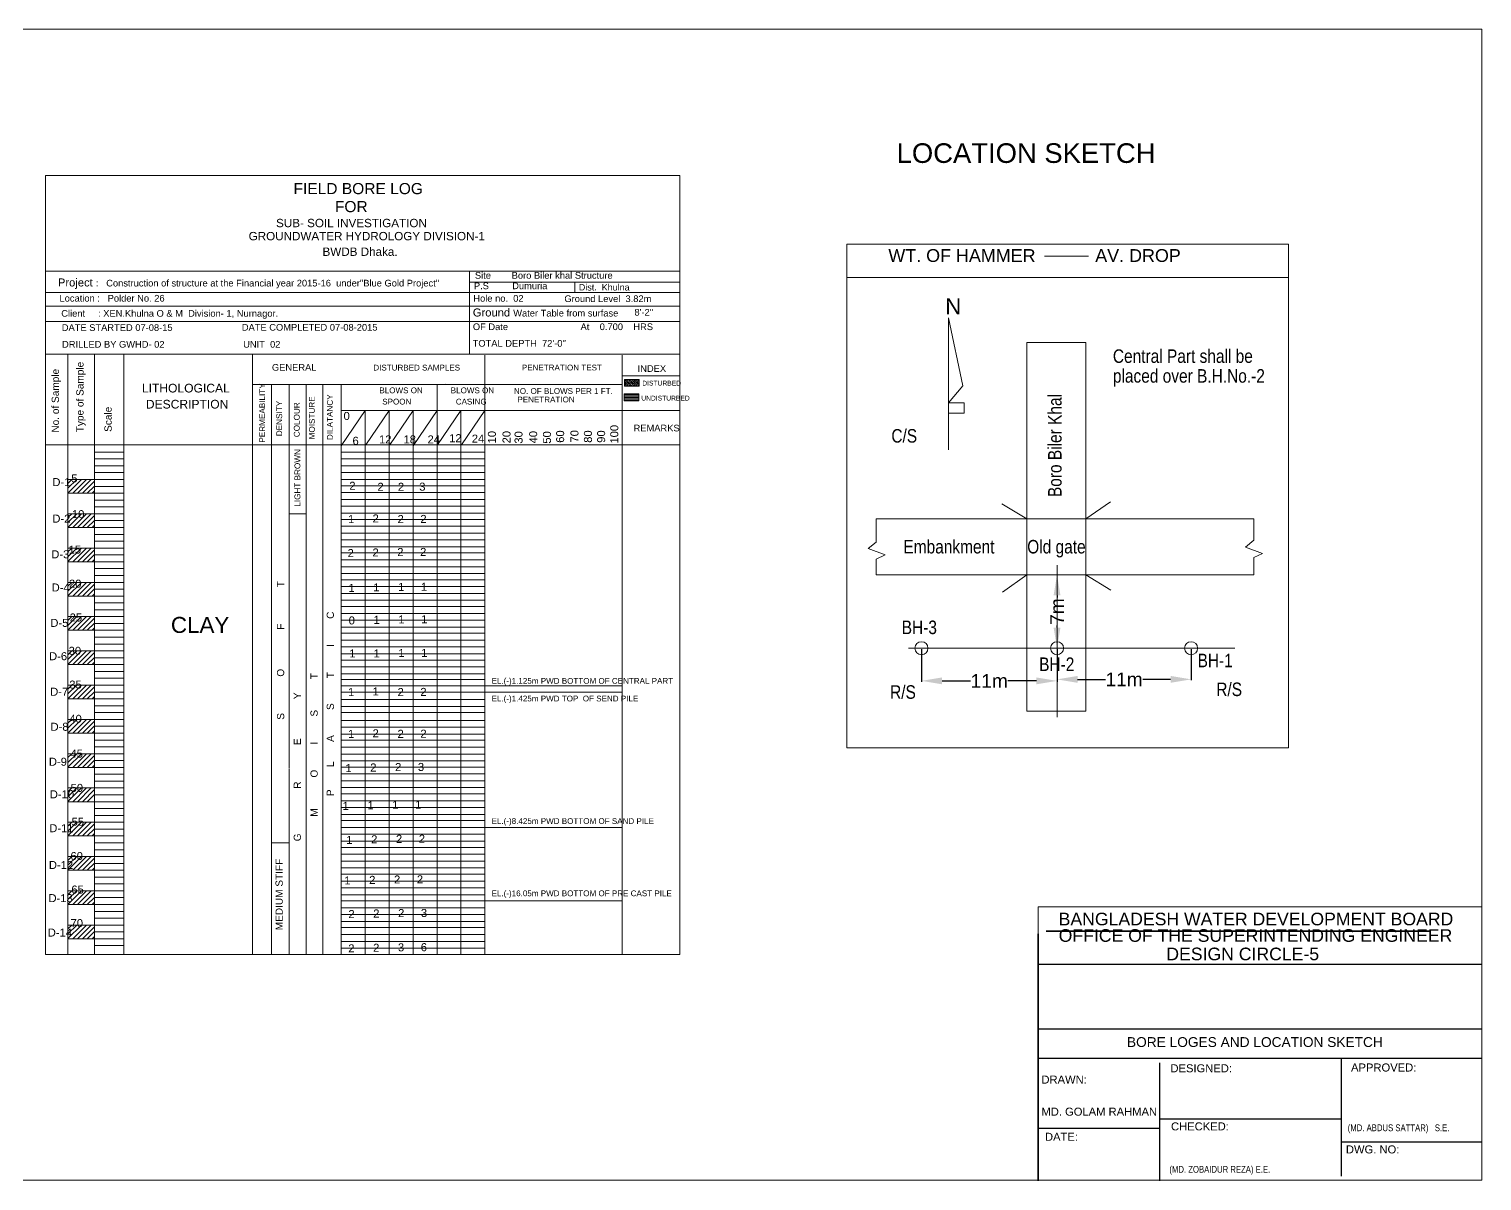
# Model space of a CAD drawing. Header units: feet. Extents: x 10083 to 81994, y 1397 to 4245.
# Drawn here: x 40319.9 to 40743.9, y 2042.1 to 2378.2 of the extents above; entities that cross this region are included whole.
import ezdxf

# ---------------------------------------------------------------- set-up
doc = ezdxf.new("R2010")
doc.units = ezdxf.units.FT
doc.header["$MEASUREMENT"] = 0
doc.header["$PDMODE"] = 35
doc.layers.get('0').update_dxf_attribs({"linetype": 'CONTINUOUS'})
doc.layers.get('Defpoints').update_dxf_attribs({"linetype": 'CONTINUOUS'})
doc.layers.add('OTHER', color=7, linetype='CONTINUOUS')
doc.layers.add('Text', color=7, linetype='CONTINUOUS')
for name, color, linetype, lineweight in [('Sheet', 250, 'CONTINUOUS', 35), ('VER', 15, 'CONTINUOUS', 13), ('WALL', 250, 'CONTINUOUS', 30)]:
    doc.layers.add(name, color=color, linetype=linetype, lineweight=lineweight)
doc.styles.add('ARIAL', font='arial.ttf')
doc.styles.add('ARIAL NARROW', font='ARIALN.TTF')
doc.styles.get("Standard").update_dxf_attribs({"font": 'arial.ttf'})
doc.styles.add('style1', font='arial.ttf')
doc.dimstyles.new('Architectural', dxfattribs={"dimtxt": 5, "dimasz": 6, "dimexe": 0.25, "dimexo": 0.25, "dimgap": 0.5, "dimtad": 0, "dimdec": 1, "dimzin": 3, "dimdsep": 46, "dimlunit": 3, "dimtxsty": 'Standard', "dimcen": 0.5, "dimclrd": 256, "dimclre": 256, "dimclrt": 242, "dimadec": 0, "dimazin": 0, "dimtfac": 0.5, "dimtdec": 1, "dimtofl": 0, "dimtmove": 0, "dimatfit": 3, "dimfxl": 0.25, "dimtolj": 1, "dimtzin": 0, "dimarcsym": 0})

# ---------------------------------------------------------------- blocks, each defined once
blk = doc.blocks.new('*D62')
at = {"lineweight": -2, "ltscale": 0.5}
for p, q in [((40580.33, 2197.32), (40580.33, 2187.78)), ((40619.89, 2197.32), (40619.89, 2187.78)), ((40586.33, 2188.03), (40594.66, 2188.03)), ((40613.89, 2188.03), (40605.56, 2188.03))]:
    blk.add_line(p, q, dxfattribs=at)
at = {"lineweight": 15, "ltscale": 0.5}
for points in [[(40586.33, 2189.03), (40586.33, 2187.03), (40580.33, 2188.03)], [(40613.89, 2189.03), (40613.89, 2187.03), (40619.89, 2188.03)]]:
    blk.add_solid(points, dxfattribs=at)
at = {"layer": 'Defpoints', "color": 0, "lineweight": 15, "ltscale": 0.5}
for p in [(40580.33, 2197.57), (40619.89, 2197.57), (40580.33, 2188.03)]:
    blk.add_point(p, dxfattribs=at)
at = {"color": 242, "lineweight": 15, "ltscale": 0.5, "insert": (40600.11, 2188.03), "char_height": 4, "attachment_point": 5}
blk.add_mtext('\\A1;11m', dxfattribs=at)
blk = doc.blocks.new('*D63')
at = {"lineweight": -2, "ltscale": 0.5}
for p, q in [((40619.89, 2197.32), (40619.89, 2188.22)), ((40659.02, 2197.32), (40659.02, 2188.22)), ((40625.89, 2188.47), (40634.01, 2188.47)), ((40653.02, 2188.47), (40644.91, 2188.47))]:
    blk.add_line(p, q, dxfattribs=at)
at = {"lineweight": 15, "ltscale": 0.5}
for points in [[(40625.89, 2189.47), (40625.89, 2187.47), (40619.89, 2188.47)], [(40653.02, 2189.47), (40653.02, 2187.47), (40659.02, 2188.47)]]:
    blk.add_solid(points, dxfattribs=at)
at = {"layer": 'Defpoints', "color": 0, "lineweight": 15, "ltscale": 0.5}
for p in [(40619.89, 2197.57), (40659.02, 2197.57), (40659.02, 2188.47)]:
    blk.add_point(p, dxfattribs=at)
at = {"color": 242, "lineweight": 15, "ltscale": 0.5, "insert": (40639.46, 2188.47), "char_height": 4, "attachment_point": 5}
blk.add_mtext('\\A1;11m', dxfattribs=at)
blk = doc.blocks.new('*D64')
at = {"lineweight": -2, "ltscale": 0.5}
for p, q in [((40619.89, 2212.95), (40619.89, 2212.32)), ((40619.89, 2203.57), (40619.89, 2204.19))]:
    blk.add_line(p, q, dxfattribs=at)
at = {"lineweight": 15, "ltscale": 0.5}
for points in [[(40618.89, 2212.95), (40620.89, 2212.95), (40619.89, 2218.95)], [(40618.89, 2203.57), (40620.89, 2203.57), (40619.89, 2197.57)]]:
    blk.add_solid(points, dxfattribs=at)
at = {"layer": 'Defpoints', "color": 0, "lineweight": 15, "ltscale": 0.5}
for p in [(40619.89, 2218.95), (40619.89, 2197.57), (40619.89, 2197.57)]:
    blk.add_point(p, dxfattribs=at)
at = {"color": 242, "lineweight": 15, "ltscale": 0.5, "insert": (40619.89, 2208.26), "char_height": 4, "attachment_point": 5, "rotation": 90}
blk.add_mtext('\\A1;7m', dxfattribs=at)

msp = doc.modelspace()

# ---------------------------------------------------------------- linework, layer by layer
at = {"color": 1, "lineweight": 15, "ltscale": 0.5}
for p, q in [((40558.58, 2315.44), (40687.49, 2315.44)), ((40558.58, 2315.44), (40558.58, 2168.49)), ((40687.49, 2315.44), (40687.49, 2168.49)), ((40616.25, 2311.95), (40629.04, 2311.95)), ((40687.49, 2305.69), (40558.58, 2305.69)), ((40611.12, 2179.16), (40611.12, 2286.79)), ((40611.12, 2286.79), (40628.31, 2286.79)), ((40628.31, 2286.79), (40628.31, 2179.16)), ((40611.12, 2235.28), (40603.82, 2239.73)), ((40628.31, 2235.28), (40635.46, 2240.27)), ((40395.8, 2236.78), (40400.8, 2236.78)), ((40567.11, 2235.28), (40677.35, 2235.28)), ((40567.11, 2228.54), (40567.11, 2235.28)), ((40677.35, 2235.28), (40677.35, 2229.05)), ((40567.11, 2228.54), (40564.78, 2226.68)), ((40564.78, 2226.68), (40569.75, 2224.83)), ((40677.35, 2229.05), (40674.86, 2227.07)), ((40674.86, 2227.07), (40679.84, 2225.22)), ((40569.75, 2224.83), (40567.11, 2223.58)), ((40567.11, 2218.95), (40567.11, 2223.58)), ((40679.84, 2225.22), (40677.35, 2224.04)), ((40677.35, 2224.04), (40677.35, 2218.95)), ((40677.35, 2218.95), (40567.11, 2218.95)), ((40603.97, 2213.96), (40611.12, 2218.95)), ((40619.89, 2177.43), (40619.89, 2221.81)), ((40635.61, 2214.49), (40628.31, 2218.95)), ((40636.27, 2197.57), (40576.54, 2197.57)), ((40576.54, 2197.57), (40671.82, 2197.57)), ((40452.94, 2186.59), (40492.94, 2186.59)), ((40452.94, 2184.69), (40492.94, 2184.69)), ((40611.12, 2179.16), (40628.31, 2179.16)), ((40687.49, 2168.49), (40558.58, 2168.49)), ((40452.94, 2145.26), (40492.94, 2145.26)), ((40390.67, 2140.78), (40395.8, 2140.78)), ((40452.94, 2123.83), (40492.94, 2123.83)), ((40614.34, 2122.1), (40614.34, 2042.16)), ((40743.9, 2122.1), (40614.34, 2122.1))]:
    msp.add_line(p, q, dxfattribs=at)
msp.add_lwpolyline([(40251.14, 2378.2), (40743.9, 2378.2), (40743.9, 2042.33), (40251.14, 2042.33)], close=True, dxfattribs=at)
for centre in [(40580.33, 2197.57), (40619.89, 2197.57), (40659.02, 2197.57)]:
    msp.add_circle(centre, 1.9, dxfattribs=at)
at = {"layer": 'OTHER', "lineweight": 15}
for p, q in [((40509.8, 2335.44), (40489.11, 2335.44)), ((40448.39, 2307.57), (40448.39, 2283.32)), ((40479.13, 2305.04), (40479.13, 2305.04)), ((40479.13, 2304.34), (40479.13, 2301.34)), ((40588.17, 2293.99), (40588.17, 2255.45)), ((40588.17, 2293.99), (40592.42, 2274.09)), ((40492.94, 2283.04), (40492.94, 2274.54)), ((40492.94, 2277.01), (40509.8, 2277.01)), ((40441.39, 2274.82), (40441.39, 2274.82)), ((40492.94, 2274.54), (40492.94, 2108.22)), ((40493.64, 2275.37), (40494.85, 2273.97)), ((40493.64, 2274.76), (40494.32, 2273.97)), ((40493.67, 2274.2), (40493.82, 2274.03)), ((40592.42, 2274.09), (40588.17, 2269.13)), ((40410.94, 2256.58), (40417.94, 2266.91)), ((40427.39, 2267.19), (40427.39, 2267.19)), ((40427.39, 2267.19), (40427.39, 2267.19)), ((40347.5, 2256.87), (40344.49, 2256.87))]:
    msp.add_line(p, q, dxfattribs=at)
at = {"layer": 'OTHER'}
for p, q in [((40614.34, 2105.33), (40743.9, 2105.33)), ((40614.34, 2086.51), (40743.9, 2086.51)), ((40614.34, 2078), (40743.9, 2078)), ((40702.85, 2078), (40702.85, 2043.5)), ((40649.75, 2076.63), (40649.75, 2042.13)), ((40614.3, 2057.57), (40649.75, 2057.57)), ((40649.75, 2060.3), (40702.85, 2060.3)), ((40702.85, 2053.57), (40743.9, 2053.57))]:
    msp.add_line(p, q, dxfattribs=at)
at = {"layer": 'OTHER', "lineweight": 15}
msp.add_lwpolyline([(40588.17, 2269.13), (40592.78, 2269.13), (40592.78, 2266.09), (40588.17, 2266.09)], close=True, dxfattribs=at)
at = {"layer": 'Sheet'}
for p, q in [((40614.34, 2042.16), (40614.34, 2114.27)), ((40616.72, 2115.03), (40728.8, 2115.03))]:
    msp.add_line(p, q, dxfattribs=at)
at = {"layer": 'VER', "color": 4, "lineweight": 15}
for p, q in [((40489.11, 2335.44), (40324.69, 2335.44)), ((40324.69, 2307.57), (40509.8, 2307.57)), ((40448.39, 2307.57), (40437.56, 2307.57)), ((40448.39, 2304.34), (40509.8, 2304.34)), ((40324.69, 2301.34), (40509.8, 2301.34)), ((40324.69, 2297.33), (40509.8, 2297.33)), ((40324.69, 2292.92), (40509.8, 2292.92)), ((40324.69, 2283.32), (40509.8, 2283.32)), ((40331.24, 2283.32), (40331.24, 2108.22)), ((40338.96, 2283.32), (40338.96, 2108.22)), ((40347.5, 2283.32), (40347.5, 2108.22)), ((40347.5, 2283.32), (40347.5, 2108.22)), ((40385.08, 2283.32), (40385.08, 2108.22)), ((40452.94, 2283.04), (40452.94, 2108.22)), ((40385.08, 2274.54), (40492.94, 2274.54)), ((40390.67, 2274.54), (40390.67, 2108.22)), ((40395.8, 2274.54), (40395.8, 2162.65)), ((40400.8, 2274.54), (40400.8, 2108.22)), ((40405.65, 2274.59), (40405.65, 2108.27)), ((40410.94, 2274.54), (40410.94, 2108.22)), ((40438.94, 2274.54), (40438.94, 2254.78)), ((40493.64, 2275.98), (40495.38, 2273.97)), ((40493.64, 2275.98), (40495.38, 2273.97)), ((40493.64, 2275.98), (40495.38, 2273.97)), ((40494.17, 2275.98), (40495.91, 2273.97)), ((40494.7, 2275.98), (40496.44, 2273.97)), ((40495.23, 2275.98), (40496.96, 2273.97)), ((40495.76, 2275.98), (40497.49, 2273.97)), ((40496.28, 2275.98), (40497.92, 2274.08)), ((40496.81, 2275.98), (40497.92, 2274.69)), ((40497.34, 2275.98), (40497.92, 2275.3)), ((40497.89, 2271.53), (40493.6, 2271.53)), ((40497.89, 2271.13), (40493.6, 2271.13)), ((40497.89, 2270.73), (40493.6, 2270.73)), ((40497.89, 2270.33), (40493.6, 2270.33)), ((40497.89, 2269.93), (40493.6, 2269.93)), ((40509.8, 2266.91), (40410.94, 2266.91)), ((40417.94, 2266.91), (40417.94, 2108.22)), ((40418.13, 2256.87), (40424.94, 2266.91)), ((40424.94, 2266.91), (40424.94, 2108.22)), ((40425.13, 2256.87), (40431.94, 2266.91)), ((40431.94, 2266.91), (40431.94, 2108.22)), ((40431.94, 2256.58), (40438.94, 2266.91)), ((40439.13, 2256.87), (40445.94, 2266.91)), ((40445.94, 2266.91), (40445.94, 2254.78)), ((40446.13, 2256.87), (40452.94, 2266.91)), ((40324.69, 2256.87), (40509.8, 2256.87)), ((40390.67, 2256.58), (40390.67, 2108.22)), ((40400.8, 2256.58), (40400.8, 2108.22)), ((40420.39, 2256.87), (40423.33, 2256.87)), ((40420.39, 2256.87), (40421.58, 2256.87)), ((40434.39, 2256.87), (40434.39, 2256.87)), ((40448.39, 2256.87), (40448.39, 2256.87)), ((40338.96, 2254.78), (40347.5, 2254.78)), ((40338.96, 2252.78), (40347.5, 2252.78)), ((40410.94, 2254.78), (40452.94, 2254.78)), ((40410.94, 2252.78), (40452.94, 2252.78)), ((40424.94, 2254.78), (40424.94, 2108.22)), ((40431.94, 2254.78), (40431.94, 2108.22)), ((40438.94, 2254.78), (40438.94, 2108.22)), ((40445.94, 2254.78), (40445.94, 2108.22)), ((40338.96, 2250.78), (40347.5, 2250.78)), ((40338.96, 2248.78), (40347.5, 2248.78)), ((40410.94, 2250.78), (40452.94, 2250.78)), ((40410.94, 2248.78), (40452.94, 2248.78)), ((40410.94, 2248.78), (40452.94, 2248.78)), ((40331.24, 2246.78), (40347.5, 2246.78)), ((40333.79, 2246.78), (40331.24, 2244.23)), ((40332.37, 2246.78), (40331.24, 2245.65)), ((40335.2, 2246.78), (40331.24, 2242.82)), ((40336.62, 2246.78), (40332.61, 2242.78)), ((40338.03, 2246.78), (40334.03, 2242.78)), ((40338.96, 2246.29), (40335.44, 2242.78)), ((40338.96, 2244.87), (40336.86, 2242.78)), ((40338.96, 2243.46), (40338.27, 2242.78)), ((40338.96, 2246.78), (40347.5, 2246.78)), ((40338.96, 2244.78), (40347.5, 2244.78)), ((40410.94, 2246.78), (40452.94, 2246.78)), ((40410.94, 2244.97), (40452.94, 2244.97)), ((40410.94, 2244.97), (40452.94, 2244.97)), ((40331.24, 2242.78), (40347.5, 2242.78)), ((40338.96, 2240.78), (40347.5, 2240.78)), ((40410.94, 2242.97), (40452.94, 2242.97)), ((40410.94, 2242.97), (40452.94, 2242.97)), ((40410.94, 2242.97), (40452.94, 2242.97)), ((40410.94, 2240.97), (40452.94, 2240.97)), ((40410.94, 2240.97), (40452.94, 2240.97)), ((40410.94, 2240.97), (40452.94, 2240.97)), ((40410.94, 2238.97), (40452.94, 2238.97)), ((40331.24, 2236.78), (40347.5, 2236.78)), ((40333.79, 2236.78), (40331.24, 2234.23)), ((40332.37, 2236.78), (40331.24, 2235.65)), ((40335.2, 2236.78), (40331.24, 2232.82)), ((40336.62, 2236.78), (40332.61, 2232.78)), ((40338.03, 2236.78), (40334.03, 2232.78)), ((40338.96, 2236.29), (40335.44, 2232.78)), ((40338.96, 2234.87), (40336.86, 2232.78)), ((40338.96, 2238.78), (40347.5, 2238.78)), ((40338.96, 2238.78), (40347.5, 2238.78)), ((40338.96, 2234.78), (40347.5, 2234.78)), ((40410.94, 2236.97), (40452.94, 2236.97)), ((40410.94, 2235.16), (40452.94, 2235.16)), ((40410.94, 2235.16), (40452.94, 2235.16)), ((40331.24, 2232.78), (40347.5, 2232.78)), ((40338.96, 2233.46), (40338.27, 2232.78)), ((40338.96, 2230.78), (40347.5, 2230.78)), ((40338.96, 2230.78), (40347.5, 2230.78)), ((40410.94, 2233.16), (40452.94, 2233.16)), ((40410.94, 2233.16), (40452.94, 2233.16)), ((40410.94, 2233.16), (40452.94, 2233.16)), ((40410.94, 2231.16), (40452.94, 2231.16)), ((40331.24, 2226.78), (40347.5, 2226.78)), ((40333.79, 2226.78), (40331.24, 2224.23)), ((40332.37, 2226.78), (40331.24, 2225.65)), ((40335.2, 2226.78), (40331.24, 2222.82)), ((40336.62, 2226.78), (40332.61, 2222.78)), ((40338.03, 2226.78), (40334.03, 2222.78)), ((40338.96, 2226.29), (40335.44, 2222.78)), ((40338.96, 2228.78), (40347.5, 2228.78)), ((40410.94, 2229.16), (40452.94, 2229.16)), ((40410.94, 2227.16), (40452.94, 2227.16)), ((40331.24, 2222.78), (40347.5, 2222.78)), ((40338.96, 2224.87), (40336.86, 2222.78)), ((40338.96, 2223.46), (40338.27, 2222.78)), ((40338.96, 2224.78), (40347.5, 2224.78)), ((40338.96, 2222.78), (40347.5, 2222.78)), ((40410.94, 2225.35), (40452.94, 2225.35)), ((40410.94, 2225.35), (40452.94, 2225.35)), ((40410.94, 2223.35), (40452.94, 2223.35)), ((40338.96, 2220.78), (40347.5, 2220.78)), ((40338.96, 2218.78), (40347.5, 2218.78)), ((40410.94, 2221.35), (40452.94, 2221.35)), ((40410.94, 2219.35), (40452.94, 2219.35)), ((40331.24, 2216.78), (40347.5, 2216.78)), ((40333.79, 2216.78), (40331.24, 2214.23)), ((40332.37, 2216.78), (40331.24, 2215.65)), ((40335.2, 2216.78), (40331.24, 2212.82)), ((40336.62, 2216.78), (40332.61, 2212.78)), ((40338.03, 2216.78), (40334.03, 2212.78)), ((40338.96, 2216.29), (40335.44, 2212.78)), ((40338.96, 2214.87), (40336.86, 2212.78)), ((40338.96, 2213.46), (40338.27, 2212.78)), ((40338.96, 2214.78), (40347.5, 2214.78)), ((40338.96, 2214.78), (40347.5, 2214.78)), ((40410.94, 2217.54), (40452.94, 2217.54)), ((40410.94, 2217.54), (40452.94, 2217.54)), ((40410.94, 2215.54), (40452.94, 2215.54)), ((40410.94, 2213.54), (40452.94, 2213.54)), ((40331.24, 2212.78), (40347.5, 2212.78)), ((40338.96, 2210.78), (40347.5, 2210.78)), ((40410.94, 2211.54), (40452.94, 2211.54)), ((40410.94, 2209.73), (40452.94, 2209.73)), ((40410.94, 2209.73), (40452.94, 2209.73)), ((40331.24, 2206.78), (40347.5, 2206.78)), ((40333.79, 2206.78), (40331.24, 2204.23)), ((40332.37, 2206.78), (40331.24, 2205.65)), ((40335.2, 2206.78), (40331.24, 2202.82)), ((40336.62, 2206.78), (40332.61, 2202.78)), ((40338.03, 2206.78), (40334.03, 2202.78)), ((40338.96, 2206.29), (40335.44, 2202.78)), ((40338.96, 2208.78), (40347.5, 2208.78)), ((40338.96, 2206.78), (40347.5, 2206.78)), ((40410.94, 2207.73), (40452.94, 2207.73)), ((40410.94, 2205.73), (40452.94, 2205.73)), ((40331.24, 2202.78), (40347.5, 2202.78)), ((40338.96, 2204.87), (40336.86, 2202.78)), ((40338.96, 2203.46), (40338.27, 2202.78)), ((40338.96, 2204.78), (40347.5, 2204.78)), ((40338.96, 2200.78), (40347.5, 2200.78)), ((40410.94, 2203.73), (40452.94, 2203.73)), ((40410.94, 2201.92), (40452.94, 2201.92)), ((40410.94, 2201.92), (40452.94, 2201.92)), ((40331.24, 2196.78), (40347.5, 2196.78)), ((40333.79, 2196.78), (40331.24, 2194.23)), ((40332.37, 2196.78), (40331.24, 2195.65)), ((40335.2, 2196.78), (40331.24, 2192.82)), ((40336.62, 2196.78), (40332.61, 2192.78)), ((40338.03, 2196.78), (40334.03, 2192.78)), ((40338.96, 2198.78), (40347.5, 2198.78)), ((40338.96, 2198.78), (40347.5, 2198.78)), ((40410.94, 2199.92), (40452.94, 2199.92)), ((40410.94, 2197.92), (40452.94, 2197.92)), ((40331.24, 2192.78), (40347.5, 2192.78)), ((40338.96, 2196.29), (40335.44, 2192.78)), ((40338.96, 2194.87), (40336.86, 2192.78)), ((40338.96, 2193.46), (40338.27, 2192.78)), ((40338.96, 2194.78), (40347.5, 2194.78)), ((40410.94, 2195.92), (40452.94, 2195.92)), ((40410.94, 2194.11), (40452.94, 2194.11)), ((40410.94, 2194.11), (40452.94, 2194.11)), ((40410.94, 2194.11), (40452.94, 2194.11)), ((40338.96, 2190.78), (40347.5, 2190.78)), ((40338.96, 2190.78), (40347.5, 2190.78)), ((40338.96, 2188.78), (40347.5, 2188.78)), ((40410.94, 2192.11), (40452.94, 2192.11)), ((40410.94, 2192.11), (40452.94, 2192.11)), ((40410.94, 2190.11), (40452.94, 2190.11)), ((40410.94, 2190.11), (40452.94, 2190.11)), ((40410.94, 2188.4), (40452.94, 2188.4)), ((40410.94, 2188.4), (40452.94, 2188.4)), ((40331.24, 2186.78), (40347.5, 2186.78)), ((40333.79, 2186.78), (40331.24, 2184.23)), ((40332.37, 2186.78), (40331.24, 2185.65)), ((40335.2, 2186.78), (40331.24, 2182.82)), ((40336.62, 2186.78), (40332.61, 2182.78)), ((40338.03, 2186.78), (40334.03, 2182.78)), ((40338.96, 2186.29), (40335.44, 2182.78)), ((40338.96, 2184.87), (40336.86, 2182.78)), ((40338.96, 2184.78), (40347.5, 2184.78)), ((40410.94, 2186.59), (40452.94, 2186.59)), ((40410.94, 2186.59), (40452.94, 2186.59)), ((40410.94, 2184.69), (40452.94, 2184.69)), ((40331.24, 2182.78), (40347.5, 2182.78)), ((40338.96, 2183.46), (40338.27, 2182.78)), ((40338.96, 2182.78), (40347.5, 2182.78)), ((40338.96, 2180.78), (40347.5, 2180.78)), ((40410.94, 2182.59), (40452.94, 2182.59)), ((40410.94, 2180.59), (40452.94, 2180.59)), ((40331.24, 2176.78), (40347.5, 2176.78)), ((40333.79, 2176.78), (40331.24, 2174.23)), ((40332.37, 2176.78), (40331.24, 2175.65)), ((40335.2, 2176.78), (40331.24, 2172.82)), ((40336.62, 2176.78), (40332.61, 2172.78)), ((40338.03, 2176.78), (40334.03, 2172.78)), ((40338.96, 2176.29), (40335.44, 2172.78)), ((40338.96, 2178.78), (40347.5, 2178.78)), ((40410.94, 2178.78), (40452.94, 2178.78)), ((40410.94, 2178.78), (40452.94, 2178.78)), ((40410.94, 2176.5), (40452.94, 2176.5)), ((40331.24, 2172.78), (40347.5, 2172.78)), ((40338.96, 2174.87), (40336.86, 2172.78)), ((40338.96, 2173.46), (40338.27, 2172.78)), ((40338.96, 2174.78), (40347.5, 2174.78)), ((40338.96, 2174.78), (40347.5, 2174.78)), ((40410.94, 2174.5), (40452.94, 2174.5)), ((40410.94, 2172.5), (40452.94, 2172.5)), ((40331.24, 2166.78), (40347.5, 2166.78)), ((40333.79, 2166.78), (40331.24, 2164.23)), ((40332.37, 2166.78), (40331.24, 2165.65)), ((40335.2, 2166.78), (40331.24, 2162.82)), ((40336.62, 2166.78), (40332.61, 2162.78)), ((40338.03, 2166.78), (40334.03, 2162.78)), ((40338.96, 2170.78), (40347.5, 2170.78)), ((40338.96, 2168.78), (40347.5, 2168.78)), ((40338.96, 2166.78), (40347.5, 2166.78)), ((40410.94, 2170.69), (40452.94, 2170.69)), ((40410.94, 2170.69), (40452.94, 2170.69)), ((40410.94, 2168.69), (40452.94, 2168.69)), ((40331.24, 2162.78), (40347.5, 2162.78)), ((40338.96, 2166.29), (40335.44, 2162.78)), ((40338.96, 2164.87), (40336.86, 2162.78)), ((40338.96, 2163.46), (40338.27, 2162.78)), ((40338.96, 2164.78), (40347.5, 2164.78)), ((40410.94, 2166.69), (40452.94, 2166.69)), ((40410.94, 2164.69), (40452.94, 2164.69)), ((40410.94, 2162.88), (40452.94, 2162.88)), ((40410.94, 2162.88), (40452.94, 2162.88)), ((40410.94, 2162.88), (40452.94, 2162.88)), ((40338.96, 2160.78), (40347.5, 2160.78)), ((40338.96, 2158.78), (40347.5, 2158.78)), ((40338.96, 2158.78), (40347.5, 2158.78)), ((40395.8, 2162.44), (40395.8, 2108.22)), ((40410.94, 2160.88), (40452.94, 2160.88)), ((40410.94, 2160.88), (40452.94, 2160.88)), ((40410.94, 2158.88), (40452.94, 2158.88)), ((40410.94, 2158.88), (40452.94, 2158.88)), ((40331.24, 2156.78), (40347.5, 2156.78)), ((40333.79, 2156.78), (40331.24, 2154.23)), ((40332.37, 2156.78), (40331.24, 2155.65)), ((40335.2, 2156.78), (40331.24, 2152.82)), ((40336.62, 2156.78), (40332.61, 2152.78)), ((40338.03, 2156.78), (40334.03, 2152.78)), ((40338.96, 2156.29), (40335.44, 2152.78)), ((40338.96, 2154.87), (40336.86, 2152.78)), ((40338.96, 2154.78), (40347.5, 2154.78)), ((40410.94, 2156.88), (40452.94, 2156.88)), ((40410.94, 2156.88), (40452.94, 2156.88)), ((40410.94, 2155.07), (40452.94, 2155.07)), ((40410.94, 2155.07), (40452.94, 2155.07)), ((40331.24, 2152.78), (40347.5, 2152.78)), ((40338.96, 2150.78), (40347.5, 2150.78)), ((40338.96, 2150.78), (40347.5, 2150.78)), ((40410.94, 2153.07), (40452.94, 2153.07)), ((40410.94, 2151.07), (40452.94, 2151.07)), ((40331.24, 2146.78), (40347.5, 2146.78)), ((40333.79, 2146.78), (40331.24, 2144.23)), ((40332.37, 2146.78), (40331.24, 2145.65)), ((40335.2, 2146.78), (40331.24, 2142.82)), ((40336.62, 2146.78), (40332.61, 2142.78)), ((40338.03, 2146.78), (40334.03, 2142.78)), ((40338.96, 2146.29), (40335.44, 2142.78)), ((40338.96, 2148.78), (40347.5, 2148.78)), ((40410.94, 2149.07), (40452.94, 2149.07)), ((40410.94, 2147.26), (40452.94, 2147.26)), ((40410.94, 2147.26), (40452.94, 2147.26)), ((40331.24, 2142.78), (40347.5, 2142.78)), ((40338.96, 2144.87), (40336.86, 2142.78)), ((40338.96, 2143.46), (40338.27, 2142.78)), ((40338.96, 2144.78), (40347.5, 2144.78)), ((40338.96, 2142.78), (40347.5, 2142.78)), ((40410.94, 2145.26), (40452.94, 2145.26)), ((40410.94, 2143.26), (40452.94, 2143.26)), ((40338.96, 2140.78), (40347.5, 2140.78)), ((40338.96, 2138.78), (40347.5, 2138.78)), ((40410.94, 2141.26), (40452.94, 2141.26)), ((40410.94, 2139.45), (40452.94, 2139.45)), ((40410.94, 2139.45), (40452.94, 2139.45)), ((40410.94, 2137.45), (40452.94, 2137.45)), ((40331.24, 2136.78), (40347.5, 2136.78)), ((40333.79, 2136.78), (40331.24, 2134.23)), ((40332.37, 2136.78), (40331.24, 2135.65)), ((40335.2, 2136.78), (40331.24, 2132.82)), ((40336.62, 2136.78), (40332.61, 2132.78)), ((40338.03, 2136.78), (40334.03, 2132.78)), ((40338.96, 2136.29), (40335.44, 2132.78)), ((40338.96, 2134.87), (40336.86, 2132.78)), ((40338.96, 2133.46), (40338.27, 2132.78)), ((40338.96, 2134.78), (40347.5, 2134.78)), ((40338.96, 2134.78), (40347.5, 2134.78)), ((40410.94, 2135.45), (40452.94, 2135.45)), ((40410.94, 2133.45), (40452.94, 2133.45)), ((40331.24, 2132.78), (40347.5, 2132.78)), ((40338.96, 2130.78), (40347.5, 2130.78)), ((40338.96, 2128.78), (40347.5, 2128.78)), ((40410.94, 2131.64), (40452.94, 2131.64)), ((40410.94, 2131.64), (40452.94, 2131.64)), ((40410.94, 2131.64), (40452.94, 2131.64)), ((40410.94, 2129.64), (40452.94, 2129.64)), ((40410.94, 2129.64), (40452.94, 2129.64)), ((40331.24, 2126.78), (40347.5, 2126.78)), ((40333.79, 2126.78), (40331.24, 2124.23)), ((40332.37, 2126.78), (40331.24, 2125.65)), ((40335.2, 2126.78), (40331.24, 2122.82)), ((40336.62, 2126.78), (40332.61, 2122.78)), ((40338.03, 2126.78), (40334.03, 2122.78)), ((40338.96, 2126.29), (40335.44, 2122.78)), ((40338.96, 2124.87), (40336.86, 2122.78)), ((40338.96, 2126.78), (40347.5, 2126.78)), ((40338.96, 2124.78), (40347.5, 2124.78)), ((40410.94, 2127.64), (40452.94, 2127.64)), ((40410.94, 2127.64), (40452.94, 2127.64)), ((40410.94, 2125.64), (40452.94, 2125.64)), ((40410.94, 2125.64), (40452.94, 2125.64)), ((40331.24, 2122.78), (40347.5, 2122.78)), ((40338.96, 2123.46), (40338.27, 2122.78)), ((40338.96, 2120.78), (40347.5, 2120.78)), ((40410.94, 2123.83), (40452.94, 2123.83)), ((40410.94, 2123.83), (40452.94, 2123.83)), ((40410.94, 2123.83), (40452.94, 2123.83)), ((40410.94, 2121.83), (40452.94, 2121.83)), ((40410.94, 2121.83), (40452.94, 2121.83)), ((40331.24, 2116.78), (40347.5, 2116.78)), ((40333.79, 2116.78), (40331.24, 2114.23)), ((40332.37, 2116.78), (40331.24, 2115.65)), ((40335.2, 2116.78), (40331.24, 2112.82)), ((40336.62, 2116.78), (40332.61, 2112.78)), ((40338.03, 2116.78), (40334.03, 2112.78)), ((40338.96, 2116.29), (40335.44, 2112.78)), ((40338.96, 2118.78), (40347.5, 2118.78)), ((40338.96, 2118.78), (40347.5, 2118.78)), ((40410.94, 2119.83), (40452.94, 2119.83)), ((40410.94, 2119.83), (40452.94, 2119.83)), ((40410.94, 2117.83), (40452.94, 2117.83)), ((40410.94, 2117.83), (40452.94, 2117.83)), ((40410.94, 2116.03), (40452.94, 2116.03)), ((40410.94, 2116.03), (40452.94, 2116.03)), ((40331.24, 2112.78), (40347.5, 2112.78)), ((40338.96, 2114.87), (40336.86, 2112.78)), ((40338.96, 2113.46), (40338.27, 2112.78)), ((40338.96, 2114.78), (40347.5, 2114.78)), ((40410.94, 2114.03), (40452.94, 2114.03)), ((40410.94, 2112.03), (40452.94, 2112.03)), ((40324.69, 2108.22), (40509.8, 2108.22)), ((40338.96, 2110.78), (40347.5, 2110.78)), ((40338.96, 2110.78), (40347.5, 2110.78)), ((40410.94, 2110.03), (40452.94, 2110.03)), ((40410.94, 2108.22), (40445.94, 2108.22))]:
    msp.add_line(p, q, dxfattribs=at)
for points in [[(40324.69, 2108.22), (40324.69, 2335.44)], [(40509.8, 2335.44), (40509.8, 2108.22)]]:
    msp.add_lwpolyline(points, dxfattribs=at)
for points in [[(40493.64, 2275.98), (40497.92, 2275.98), (40497.92, 2273.97), (40493.64, 2273.97)], [(40493.6, 2271.73), (40497.89, 2271.73), (40497.89, 2269.72), (40493.6, 2269.72)], [(40331.24, 2246.78), (40338.96, 2246.78), (40338.96, 2242.78), (40331.24, 2242.78)], [(40331.24, 2236.78), (40338.96, 2236.78), (40338.96, 2232.78), (40331.24, 2232.78)], [(40331.24, 2226.78), (40338.96, 2226.78), (40338.96, 2222.78), (40331.24, 2222.78)], [(40331.24, 2216.78), (40338.96, 2216.78), (40338.96, 2212.78), (40331.24, 2212.78)], [(40331.24, 2206.78), (40338.96, 2206.78), (40338.96, 2202.78), (40331.24, 2202.78)], [(40331.24, 2196.78), (40338.96, 2196.78), (40338.96, 2192.78), (40331.24, 2192.78)], [(40331.24, 2186.78), (40338.96, 2186.78), (40338.96, 2182.78), (40331.24, 2182.78)], [(40331.24, 2176.78), (40338.96, 2176.78), (40338.96, 2172.78), (40331.24, 2172.78)], [(40331.24, 2166.78), (40338.96, 2166.78), (40338.96, 2162.78), (40331.24, 2162.78)], [(40331.24, 2156.78), (40338.96, 2156.78), (40338.96, 2152.78), (40331.24, 2152.78)], [(40331.24, 2146.78), (40338.96, 2146.78), (40338.96, 2142.78), (40331.24, 2142.78)], [(40331.24, 2136.78), (40338.96, 2136.78), (40338.96, 2132.78), (40331.24, 2132.78)], [(40331.24, 2126.78), (40338.96, 2126.78), (40338.96, 2122.78), (40331.24, 2122.78)], [(40331.24, 2116.78), (40338.96, 2116.78), (40338.96, 2112.78), (40331.24, 2112.78)]]:
    msp.add_lwpolyline(points, close=True, dxfattribs=at)

# ---------------------------------------------------------------- texts
at = {"layer": 'Text'}
for s, height, style, p in [('LOCATION SKETCH', 5.7265, 'ARIAL', (40573.08, 2339.15)), ('WT. OF HAMMER            AV. DROP', 3.7406, 'ARIAL', (40570.67, 2310.26)), ('Central Part shall be', 3.9366, 'ARIAL NARROW', (40636.19, 2280.81)), ('placed over B.H.No.-2', 3.9366, 'ARIAL NARROW', (40636.19, 2275.04)), ('C/S', 3.937, 'ARIAL NARROW', (40571.55, 2257.56)), ('Embankment', 3.937, 'ARIAL NARROW', (40575.06, 2225.21)), ('Old gate', 3.937, 'ARIAL NARROW', (40611.19, 2225.21)), ('BH-3', 3.937, 'ARIAL NARROW', (40574.57, 2201.68)), ('BH-2', 3.937, 'ARIAL NARROW', (40614.67, 2190.92)), ('BH-1', 3.937, 'ARIAL NARROW', (40660.91, 2192.01)), ('R/S', 3.937, 'ARIAL NARROW', (40571.17, 2182.81)), ('R/S', 3.937, 'ARIAL NARROW', (40666.37, 2183.6)), ('BANGLADESH WATER DEVELOPMENT BOARD', 3.6822, 'ARIAL', (40620.37, 2116.71)), ('OFFICE OF THE SUPERINTENDING ENGINEER', 3.6822, 'ARIAL', (40620.37, 2111.9)), ('DESIGN CIRCLE-5', 3.6822, 'ARIAL', (40651.79, 2106.52)), ('BORE LOGES AND LOCATION SKETCH', 2.8632, 'ARIAL', (40640.3, 2081.22)), ('DESIGNED:', 2.338, 'ARIAL', (40652.99, 2073.83)), ('APPROVED:', 2.338, 'ARIAL', (40705.7, 2074.06)), ('DRAWN:', 2.338, 'ARIAL', (40615.34, 2070.53)), ('MD. GOLAM RAHMAN', 2.3379, 'ARIAL', (40615.34, 2061.17)), ('CHECKED:', 2.338, 'ARIAL', (40653.16, 2056.88)), ('(MD. ABDUS SATTAR)   S.E.', 1.9683, 'ARIAL NARROW', (40704.73, 2056.65)), ('DATE: ', 2.338, 'ARIAL', (40616.38, 2053.84)), ('DWG. NO:', 2.338, 'ARIAL', (40704.2, 2050.16)), ('(MD. ZOBAIDUR REZA) E.E.', 1.9683, 'ARIAL NARROW', (40652.68, 2044.53))]:
    msp.add_text(s, height=height, dxfattribs=dict(at, style=style)).set_placement(p)
at = {"layer": 'Text', "style": 'ARIAL NARROW'}
msp.add_text('Boro Biler Khal', height=3.9366, rotation=90, dxfattribs=at).set_placement((40621.22, 2241.65))
at = {"layer": 'VER', "color": 4, "lineweight": 15, "style": 'style1'}
msp.add_text('Dist.  Khulna', height=1.8687, dxfattribs=at).set_placement((40480.34, 2301.93))
at = {"layer": 'VER', "color": 4, "lineweight": 15, "attachment_point": 1, "style": 'style1'}
for s, insert, char_height, width in [(' {\\H0.8333x;Site        Boro Biler khal Structure}', (40449.1, 2307.31), 2.3359, 100.58), (' {\\H0.8333x;P.S         Dumuria}', (40448.8, 2304.26), 2.3359, 100.58), (' {\\H0.8333x;Hole no.  02}', (40448.64, 2300.61), 2.3359, 100.58), (' {\\H0.8333x;       Ground Level  3.82m}', (40469.92, 2300.5), 2.3359, 100.58), (' Ground {\\H0.8333x;Water Table from surfase }', (40448.49, 2296.68), 2.3359, 100.58), (" {\\H0.8333x;8'-2''}", (40495.66, 2296.55), 2.3359, 100.58), (' {\\H0.8333x;OF Date                            At    0.700    HRS        }', (40448.5, 2292.32), 2.3359, 100.58), (" {\\H0.8333x;TOTAL DEPTH  72'-0''}", (40448.44, 2287.48), 2.3359, 100.58), ('DISTURBED', (40498.85, 2275.6), 1.402, 60.348), ('UNDISTURBED', (40498.56, 2271.22), 1.4016, 60.348), ('\\P0', (40411.67, 2270.4), 2.34, 100.58), ('12', (40442.49, 2260.01), 2.336, 100.58), ('\\P6', (40414.28, 2263.15), 2.34, 100.58), ('12', (40422.02, 2259.65), 2.336, 100.58), ('18', (40429.17, 2259.65), 2.336, 100.58), ('24', (40436.17, 2259.65), 2.336, 100.58), ('24', (40449.09, 2259.88), 2.336, 100.58), ('\\P5', (40332.2, 2252.17), 2.34, 100.58), ('\\PD-1', (40326.69, 2251.09), 2.336, 100.58), ('2', (40413.35, 2246.12), 2.34, 100.58), ('2', (40421.55, 2245.82), 2.34, 100.58), ('2', (40427.52, 2245.82), 2.34, 100.58), ('3', (40433.75, 2245.86), 2.34, 100.58), ('\\PD-2', (40326.69, 2240.44), 2.336, 100.58), ('\\P10', (40332.4, 2241.74), 2.336, 100.58), ('1', (40412.97, 2236.4), 2.34, 100.58), ('2', (40420.13, 2236.58), 2.34, 100.58), ('2', (40427.42, 2236.41), 2.34, 100.58), ('2', (40434.08, 2236.45), 2.34, 100.58), ('\\PD-3', (40326.37, 2230.02), 2.336, 100.58), ('\\P15', (40331.44, 2231.4), 2.336, 100.58), ('2', (40412.85, 2226.48), 2.34, 100.58), ('2', (40420.1, 2226.66), 2.34, 100.58), ('2', (40427.35, 2226.78), 2.34, 100.58), ('2', (40434.01, 2226.82), 2.34, 100.58), ('\\PD-4', (40326.48, 2220.34), 2.336, 100.58), ('\\P20', (40331.53, 2221.45), 2.336, 100.58), ('1', (40413.1, 2216.32), 2.34, 100.58), ('1', (40420.35, 2216.49), 2.34, 100.58), ('1', (40427.6, 2216.62), 2.34, 100.58), ('1', (40434.26, 2216.65), 2.34, 100.58), ('\\PD-5', (40326.1, 2210.02), 2.336, 100.58), ('\\P25', (40331.73, 2211.59), 2.336, 100.58), ('0', (40413.16, 2206.84), 2.34, 100.58), ('1', (40420.41, 2207.01), 2.34, 100.58), ('1', (40427.66, 2207.14), 2.34, 100.58), ('1', (40434.32, 2207.17), 2.34, 100.58), ('\\PD-6', (40325.72, 2200.29), 2.336, 100.58), ('\\P30', (40331.44, 2201.87), 2.336, 100.58), ('1', (40413.35, 2197.2), 2.34, 100.58), ('1', (40420.41, 2197.2), 2.34, 100.58), ('1', (40427.66, 2197.33), 2.34, 100.58), ('1', (40434.32, 2197.37), 2.34, 100.58), ('\\P35', (40331.63, 2192.01), 2.336, 100.58), ('\\PD-7', (40326.05, 2189.92), 2.336, 100.58), ('1', (40412.97, 2185.94), 2.34, 100.58), ('1', (40420.13, 2186.11), 2.34, 100.58), ('2', (40427.42, 2185.94), 2.34, 100.58), ('2', (40434.08, 2185.98), 2.34, 100.58), ('\\PD-8', (40326.15, 2179.7), 2.336, 100.58), ('\\P40', (40331.63, 2182.02), 2.336, 100.58), ('1', (40412.97, 2173.74), 2.34, 100.58), ('2', (40420.13, 2173.91), 2.34, 100.58), ('2', (40427.42, 2173.75), 2.34, 100.58), ('2', (40434.08, 2173.79), 2.34, 100.58), ('\\P45', (40331.97, 2171.87), 2.336, 100.58), ('\\PD-9', (40325.67, 2169.5), 2.336, 100.58), ('1', (40412.2, 2163.75), 2.34, 100.58), ('2', (40419.45, 2163.93), 2.34, 100.58), ('2', (40426.7, 2164.05), 2.34, 100.58), ('3', (40433.36, 2164.09), 2.34, 100.58), ('\\PD-10', (40325.94, 2159.99), 2.336, 100.58), ('\\P50', (40332.01, 2161.87), 2.336, 100.58), ('1', (40411.39, 2152.74), 2.34, 100.58), ('1', (40418.64, 2152.92), 2.34, 100.58), ('1', (40425.89, 2153.04), 2.34, 100.58), ('1', (40432.55, 2153.08), 2.34, 100.58), ('\\PD-11', (40325.78, 2150.11), 2.336, 100.58), ('\\P55', (40332.3, 2152.01), 2.336, 100.58), ('1', (40412.47, 2142.81), 2.34, 100.58), ('2', (40419.72, 2142.98), 2.34, 100.58), ('2', (40426.97, 2143.11), 2.34, 100.58), ('2', (40433.63, 2143.14), 2.34, 100.58), ('\\P60', (40331.97, 2141.99), 2.336, 100.58), ('\\PD-12', (40325.67, 2139.38), 2.336, 100.58), ('1', (40411.9, 2130.97), 2.34, 100.58), ('2', (40419.15, 2131.14), 2.34, 100.58), ('2', (40426.4, 2131.26), 2.34, 100.58), ('2', (40433.06, 2131.3), 2.34, 100.58), ('\\PD-13', (40325.56, 2129.7), 2.336, 100.58), ('\\P65', (40332.22, 2132.21), 2.336, 100.58), ('2', (40413.08, 2121.16), 2.34, 100.58), ('2', (40420.33, 2121.33), 2.34, 100.58), ('2', (40427.58, 2121.45), 2.34, 100.58), ('3', (40434.24, 2121.49), 2.34, 100.58), ('\\P70', (40332, 2122.43), 2.336, 100.58), ('\\PD-14', (40325.34, 2119.66), 2.336, 100.58), ('2', (40413.04, 2111.16), 2.34, 100.58), ('2', (40420.29, 2111.34), 2.34, 100.58), ('3', (40427.54, 2111.46), 2.34, 100.58), ('6', (40434.2, 2111.5), 2.34, 100.58)]:
    msp.add_mtext(s, dxfattribs=dict(at, insert=insert, char_height=char_height, width=width))
at = {"layer": 'VER', "color": 4, "lineweight": 15, "char_height": 2.336, "width": 100.58, "attachment_point": 1, "rotation": 90, "style": 'style1'}
for s, insert in [('10', (40453.79, 2257.32)), ('20', (40458.06, 2257.32)), ('30', (40461.57, 2257.24)), ('40', (40465.84, 2257.32)), ('50', (40469.86, 2257.24)), ('60', (40473.71, 2257.49)), ('70', (40477.89, 2257.57)), ('80', (40481.82, 2257.49)), ('90', (40485.67, 2257.49)), ('100', (40489.51, 2257.27))]:
    msp.add_mtext(s, dxfattribs=dict(at, insert=insert))
at = {"layer": 'WALL', "color": 6, "attachment_point": 1, "style": 'style1'}
for s, insert, char_height, width in [('FIELD BORE LOG', (40397.06, 2333.28), 3.2443, 139.6944), ('FOR ', (40409.14, 2328.03), 3.244, 139.6944), ('SUB- SOIL INVESTIGATION', (40391.97, 2322.83), 2.4333, 104.7708), ('GROUNDWATER HYDROLOGY DIVISION-1', (40383.97, 2319.01), 2.4333, 104.7708), ('BWDB Dhaka.', (40405.53, 2314.47), 2.4333, 104.7708), ('  Project {\\H0.8333x;:   Construction of structure at the Financial year 2015-16  under"Blue Gold Project" }', (40326.5, 2305.44), 2.33592, 130.5752), (' {\\H0.8333x;Location :   Polder No. 26}', (40327.86, 2300.64), 2.3359, 100.58), (' N', (40585.43, 2299.64), 4.672, 201.16), ('\\pt56.06; {\\H0.8333x;Client     : XEN.Khulna O & M  Division- 1, Nurnagor.}', (40328.38, 2296.22), 2.3359, 100.58), ('\\pt56.06; {\\H0.8333x;DATE STARTED 07-08-15}', (40328.53, 2292.08), 2.3359, 100.58), ('\\pt56.06; {\\H0.8333x;DATE COMPLETED 07-08-2015}', (40381.07, 2292.15), 2.3359, 100.58), ('\\pt56.06; {\\H0.8333x;DRILLED BY GWHD- 02}', (40328.6, 2287.2), 2.3359, 100.58), ('\\pt56.06; {\\H0.8333x;UNIT  02}', (40381.46, 2287.2), 2.3359, 100.58), ('\\pt56.06; {\\H0.8333x;GENERAL}', (40389.86, 2280.47), 2.3359, 100.58), ('\\PDISTURBED SAMPLES', (40420.36, 2283.07), 1.6819, 72.4176), ('\\P\\P\\PPENETRATION TEST', (40463.7, 2288.7), 1.6819, 72.4176), ('\\pt56.06; {\\H0.8333x;INDEX}', (40496.58, 2280.13), 2.3359, 100.58), ('LITHOLOGICAL', (40352.81, 2274.7), 2.5228, 108.6264), (' BLOWS ON', (40421.48, 2273.63), 1.682, 72.4176), (' BLOWS ON', (40442.3, 2273.63), 1.682, 72.4176), ('\\PNO. OF BLOWS PER 1 FT.', (40461.41, 2276.24), 1.6819, 72.4176), (' DESCRIPTION', (40352.99, 2270.02), 2.5228, 108.6264), ('SPOON', (40422.96, 2270.35), 1.682, 72.4176), (' CASING', (40443.78, 2270.35), 1.682, 72.4176), ('\\P\\P\\P.', (40447.61, 2280.09), 1.68, 72.4176), ('\\P\\P\\PPENETRATION  ', (40462.4, 2279.37), 1.6819, 72.4176), ('\\pt56.06; {\\H0.8333x;REMARKS}', (40495.4, 2262.76), 2.3359, 100.58), (' CLAY  ', (40359.46, 2206.69), 4.672, 201.16), ('\\P\\P\\PEL.(-)1.125m PWD BOTTOM OF CENTRAL PART', (40454.86, 2197.28), 1.6819, 72.4176), ('\\P\\P\\PEL.(-)1.425m PWD TOP  OF SEND PILE', (40454.86, 2192.13), 1.6819, 72.4176), ('\\P\\P\\PEL.(-)8.425m PWD BOTTOM OF SAND PILE', (40454.86, 2156.38), 1.6819, 72.4176), ('\\P\\P\\PEL.(-)16.05m PWD BOTTOM OF PRE CAST PILE', (40454.86, 2135.3), 1.6819, 72.4176)]:
    msp.add_mtext(s, dxfattribs=dict(at, insert=insert, char_height=char_height, width=width))
at = {"layer": 'WALL', "color": 6, "attachment_point": 1, "rotation": 90, "style": 'style1'}
for s, insert, char_height, width in [('No. of Sample', (40326.49, 2260.46), 2.1023, 90.522), ('Type of Sample', (40333.68, 2260.57), 2.1023, 90.522), ('PERMEABILITY', (40387.05, 2257.54), 1.7029, 73.3228), ('DENSITY', (40392.04, 2259.42), 1.703, 73.3228), ('COLOUR', (40397.16, 2259.13), 1.703, 73.3228), ('MOISTURE', (40401.58, 2258.49), 1.703, 73.3228), ('DILATANCY', (40406.83, 2258.28), 1.703, 73.3228), ('Scale', (40341.89, 2260.68), 2.102, 90.522), (' LIGHT BROWN', (40397.35, 2238.2), 1.7029, 73.3228), ('S             O              F             T', (40392.24, 2176.69), 2.1023, 90.522), (' P        L       A         S         T         I         C', (40406.75, 2153.58), 2.1023, 90.522), ('M           O         I         S           T', (40402.02, 2148.4), 2.1023, 90.522), ('G                R             E              Y', (40397.12, 2141.23), 2.1023, 90.522), ('MEDIUM STIFF', (40391.81, 2115.26), 2.1023, 90.522)]:
    msp.add_mtext(s, dxfattribs=dict(at, insert=insert, char_height=char_height, width=width))

# ---------------------------------------------------------------- dimensions: what is measured, and where the dimension line sits
at = {"color": 1, "lineweight": 15, "ltscale": 0.5}
dim = msp.add_linear_dim(base=(40619.89, 2197.57), p1=(40619.89, 2218.95), p2=(40619.89, 2197.57), angle=90, text='7m', dimstyle='Architectural', override={"dimtxt": 4, "dimfxl": 3, "dimarcsym": 1}, dxfattribs=at)
dim.commit()
dim.dimension.update_dxf_attribs({"geometry": '*D64', "text_midpoint": (40619.89, 2208.26)})
for base, p2, picture, middle in [((40580.33, 2188.03), (40580.33, 2197.57), '*D62', (40600.11, 2188.03)), ((40659.02, 2188.47), (40659.02, 2197.57), '*D63', (40639.46, 2188.47))]:
    dim = msp.add_linear_dim(base=base, p1=(40619.89, 2197.57), p2=p2, text='11m', dimstyle='Architectural', override={"dimtxt": 4, "dimfxl": 3, "dimarcsym": 1}, dxfattribs=at)
    dim.commit()
    dim.dimension.update_dxf_attribs({"geometry": picture, "text_midpoint": middle})

doc.saveas('drawing.dxf')
